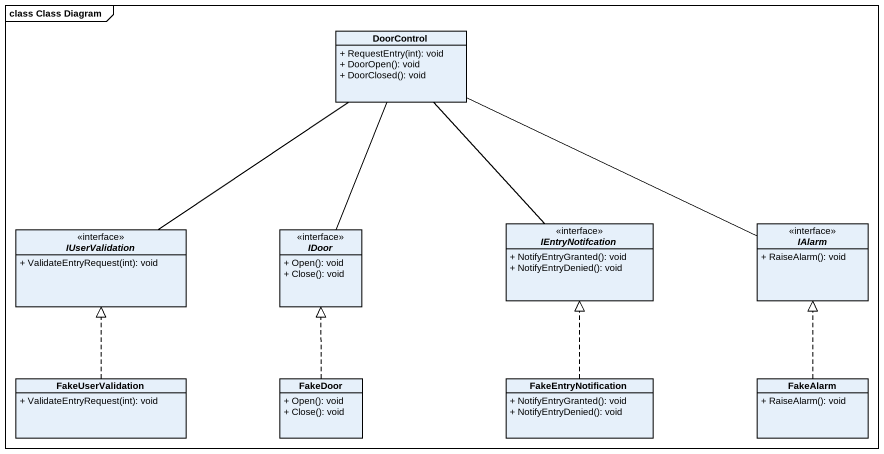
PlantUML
@startuml
mainframe class Class Diagram
hide circle
hide empty members
skinparam classAttributeIconSize 0
class DoorControl {
  + RequestEntry(int): void
  + DoorOpen(): void
  + DoorClosed(): void
}
interface IUserValidation {
  + ValidateEntryRequest(int): void
}
interface IDoor {
  + Open(): void
  + Close(): void
}
interface IEntryNotifcation {
  + NotifyEntryGranted(): void
  + NotifyEntryDenied(): void
}
interface IAlarm {
  + RaiseAlarm(): void
}
class FakeUserValidation {
  + ValidateEntryRequest(int): void
}
class FakeDoor {
  + Open(): void
  + Close(): void
}
class FakeEntryNotification {
  + NotifyEntryGranted(): void
  + NotifyEntryDenied(): void
}
class FakeAlarm {
  + RaiseAlarm(): void
}
DoorControl -- IUserValidation
DoorControl -- IDoor
DoorControl -- IEntryNotifcation
DoorControl -right- IAlarm
FakeUserValidation .up.|> IUserValidation
FakeDoor .up.|> IDoor
FakeEntryNotification .up.|> IEntryNotifcation
FakeAlarm .up.|> IAlarm
@enduml
